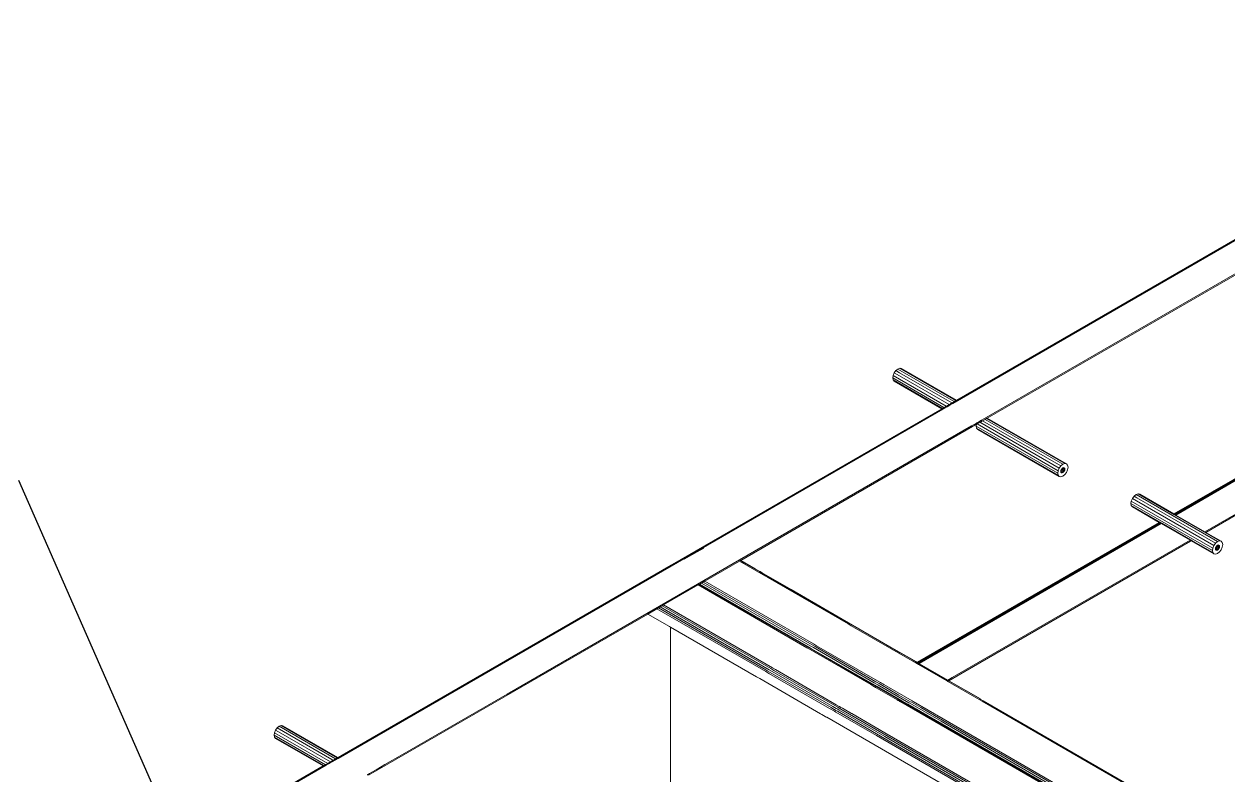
# Model space of a CAD drawing. Header units: millimetres. Extents: x 16 to 499, y 22 to 82.
# Drawn here: x 148.906 to 153.034, y 37.429 to 40.003 of the extents above; entities that cross this region are included whole.
import ezdxf

# ---------------------------------------------------------------- set-up
doc = ezdxf.new("R2010")
doc.units = ezdxf.units.MM
doc.layers.add('BARRAS_DE_ACERO', color=7, linetype='Continuous', lineweight=9)

msp = doc.modelspace()

# ---------------------------------------------------------------- linework, layer by layer
at = {"color": 2}
msp.add_line((148.8872, 38.4397), (150.0846, 35.7119), dxfattribs=at)
at = {"layer": 'BARRAS_DE_ACERO'}
for p, q in [((152.091, 38.7028), (153.3813, 39.4477)), ((153.2114, 39.2354), (152.205, 38.6544)), ((153.1664, 39.2053), (152.2086, 38.6523)), ((151.89, 38.8073), (151.8957, 38.8151)), ((151.8957, 38.8151), (151.9025, 38.8205)), ((151.8957, 38.8151), (151.9083, 38.8078)), ((151.9025, 38.8205), (151.9092, 38.8229)), ((152.0957, 38.7089), (151.9025, 38.8205)), ((152.0876, 38.7042), (151.9083, 38.8078)), ((151.9092, 38.8229), (152.1012, 38.7121)), ((151.915, 38.8218), (151.9092, 38.8229)), ((152.1031, 38.7132), (151.915, 38.8218)), ((151.8848, 38.7899), (151.8861, 38.7985)), ((151.8848, 38.7899), (151.8861, 38.7829)), ((152.0604, 38.6885), (151.8848, 38.7899)), ((151.89, 38.7785), (151.8861, 38.7829)), ((151.8861, 38.7829), (152.055, 38.6854)), ((152.0531, 38.6843), (151.89, 38.7785)), ((151.9075, 38.7972), (152.0781, 38.6987)), ((152.056, 38.6826), (151.1246, 38.1449)), ((151.2594, 38.2251), (152.0539, 38.6838)), ((152.0539, 38.6838), (152.0612, 38.6881)), ((152.0633, 38.6868), (152.056, 38.6826)), ((152.0612, 38.6881), (152.0688, 38.6925)), ((152.071, 38.6913), (152.0633, 38.6868)), ((152.0688, 38.6934), (152.0685, 38.6932)), ((152.0781, 38.6987), (152.0688, 38.6934)), ((152.0689, 38.6925), (152.0688, 38.6925)), ((152.0859, 38.7023), (152.0689, 38.6925)), ((152.071, 38.6913), (152.0807, 38.6968)), ((152.0781, 38.6987), (152.0826, 38.7013)), ((152.081, 38.697), (152.0807, 38.6968)), ((152.0881, 38.7011), (152.081, 38.697)), ((152.0876, 38.7042), (152.0826, 38.7013)), ((152.0889, 38.704), (152.0881, 38.7036)), ((152.0881, 38.7011), (152.0903, 38.7023)), ((152.1039, 38.7127), (152.0889, 38.704)), ((152.0903, 38.7023), (152.091, 38.7028)), ((152.1729, 38.6359), (152.1837, 38.6421)), ((152.1874, 38.64), (152.1835, 38.6378)), ((152.1837, 38.6421), (152.1892, 38.6453)), ((152.1874, 38.64), (152.1906, 38.6419)), ((152.1973, 38.6499), (152.1892, 38.6453)), ((152.1928, 38.6432), (152.1906, 38.6419)), ((152.1928, 38.6432), (152.1931, 38.6433)), ((152.205, 38.6544), (152.1973, 38.6499)), ((152.2066, 38.6512), (152.2012, 38.648)), ((152.2012, 38.648), (152.4681, 38.4939)), ((152.4806, 38.4952), (152.2086, 38.6523)), ((151.3635, 38.1644), (152.1585, 38.6234)), ((152.1568, 38.6266), (152.1622, 38.6297)), ((152.1718, 38.6353), (152.1622, 38.6297)), ((152.1658, 38.6276), (152.1722, 38.6313)), ((152.1712, 38.6246), (152.1722, 38.6313)), ((152.1712, 38.6246), (152.1712, 38.6245)), ((152.1712, 38.6245), (152.4505, 38.4633)), ((152.1712, 38.6245), (152.1725, 38.6175)), ((152.1718, 38.6353), (152.1729, 38.6359)), ((152.1722, 38.6313), (152.1735, 38.6321)), ((152.1725, 38.6175), (152.1764, 38.6131)), ((152.1725, 38.6175), (152.4518, 38.4563)), ((152.1735, 38.6321), (152.1739, 38.6323)), ((152.1835, 38.6378), (152.1739, 38.6323)), ((152.4518, 38.4719), (152.1739, 38.6323)), ((152.4556, 38.4519), (152.1764, 38.6131)), ((152.1835, 38.6378), (152.4556, 38.4807)), ((152.4518, 38.4719), (152.4556, 38.4807)), ((152.4614, 38.4885), (152.4556, 38.4807)), ((152.4681, 38.4939), (152.4614, 38.4885)), ((152.4616, 38.4729), (152.4631, 38.4764)), ((152.4631, 38.4764), (152.4655, 38.4795)), ((152.4731, 38.4706), (152.4631, 38.4764)), ((152.4681, 38.4817), (152.4655, 38.4795)), ((152.4655, 38.4795), (152.4747, 38.4742)), ((152.4681, 38.4939), (152.4749, 38.4963)), ((152.4708, 38.4826), (152.4747, 38.4804)), ((152.4708, 38.4826), (152.4731, 38.4822)), ((152.4731, 38.4822), (152.4747, 38.4804)), ((152.4747, 38.4742), (152.4731, 38.4706)), ((152.4747, 38.4804), (152.4752, 38.4776)), ((152.4752, 38.4776), (152.4747, 38.4742)), ((152.4749, 38.4963), (152.4806, 38.4952)), ((152.4806, 38.4952), (152.4845, 38.4908)), ((152.4845, 38.4751), (152.4806, 38.4663)), ((152.4845, 38.4908), (152.4858, 38.4837)), ((152.4858, 38.4837), (152.4845, 38.4751)), ((152.8485, 38.3237), (153.111, 38.4752)), ((152.852, 38.3216), (153.1165, 38.4743)), ((152.4518, 38.4719), (152.4505, 38.4633)), ((152.4505, 38.4633), (152.4518, 38.4563)), ((152.4518, 38.4563), (152.4556, 38.4519)), ((152.4614, 38.4507), (152.4556, 38.4519)), ((152.4611, 38.4694), (152.4616, 38.4729)), ((152.4616, 38.4666), (152.4611, 38.4694)), ((152.4681, 38.4653), (152.4611, 38.4694)), ((152.4681, 38.4531), (152.4614, 38.4507)), ((152.4708, 38.4675), (152.4616, 38.4729)), ((152.4681, 38.4653), (152.4654, 38.4644)), ((152.4708, 38.4675), (152.4681, 38.4653)), ((152.4681, 38.4531), (152.4749, 38.4586)), ((152.4731, 38.4706), (152.4708, 38.4675)), ((152.4749, 38.4586), (152.4806, 38.4663)), ((152.8501, 38.3227), (153.1108, 38.4732)), ((152.8539, 38.3205), (153.1184, 38.4732)), ((152.7259, 38.3922), (152.7317, 38.391)), ((152.7317, 38.391), (152.8485, 38.3237)), ((152.9546, 38.2624), (153.219, 38.4151)), ((152.9808, 38.1979), (152.7015, 38.3592)), ((152.7067, 38.3477), (152.7028, 38.3522)), ((152.8075, 38.2917), (152.7028, 38.3522)), ((152.7067, 38.3766), (152.7206, 38.3686)), ((152.7124, 38.3844), (152.7214, 38.3792)), ((152.7206, 38.3686), (152.986, 38.2154)), ((152.9917, 38.2231), (152.7214, 38.3792)), ((152.7985, 38.2947), (152.7067, 38.3477)), ((152.8485, 38.3237), (152.8501, 38.3227)), ((152.852, 38.3216), (152.8501, 38.3227)), ((152.852, 38.3216), (152.8539, 38.3205)), ((152.8556, 38.3196), (152.8539, 38.3205)), ((152.7985, 38.2947), (151.9688, 37.8158)), ((151.9726, 37.8139), (152.802, 38.2927)), ((151.9735, 37.8121), (152.8039, 38.2916)), ((151.9748, 37.8173), (152.8001, 38.2938)), ((152.0392, 37.8482), (152.8056, 38.2906)), ((152.7985, 38.2947), (152.8001, 38.2938)), ((152.8056, 38.2906), (152.9045, 38.2336)), ((152.8075, 38.2917), (152.9054, 38.2352)), ((152.9045, 38.2336), (152.0887, 37.7625)), ((152.9063, 38.2304), (152.1315, 37.7831)), ((152.9082, 38.2315), (152.9045, 38.2336)), ((152.9064, 38.2346), (152.9054, 38.2352)), ((152.9063, 38.2304), (152.9082, 38.2315)), ((152.9064, 38.2346), (152.91, 38.2325)), ((152.9082, 38.2315), (152.986, 38.1865)), ((152.9581, 38.2604), (152.9546, 38.2624)), ((153.011, 38.2298), (153.0052, 38.2309)), ((153.011, 38.2298), (153.0148, 38.2254)), ((151.2594, 38.2251), (151.1252, 38.1477)), ((151.2142, 38.1939), (151.2365, 38.2067)), ((152.9808, 38.1979), (152.9821, 38.2065)), ((152.986, 38.2154), (152.9821, 38.2065)), ((152.986, 38.1865), (152.9821, 38.1909)), ((152.9901, 38.2209), (152.986, 38.2154)), ((152.986, 38.1865), (152.9917, 38.1854)), ((152.9901, 38.2209), (152.9902, 38.2211)), ((152.9902, 38.2211), (152.9901, 38.2209)), ((152.9915, 38.2228), (152.9902, 38.2211)), ((152.9915, 38.2228), (152.9902, 38.2211)), ((152.9902, 38.2211), (152.9902, 38.2211)), ((152.9919, 38.2075), (152.9914, 38.2041)), ((152.9914, 38.2041), (152.9919, 38.2013)), ((152.9914, 38.2041), (152.9985, 38.2)), ((152.9917, 38.1854), (152.9985, 38.1877)), ((153.0012, 38.2022), (152.9919, 38.2075)), ((152.9935, 38.1995), (152.9919, 38.2013)), ((152.9958, 38.199), (152.9935, 38.1995)), ((152.9985, 38.2163), (153.0012, 38.2173)), ((153.0012, 38.2022), (152.9985, 38.2)), ((152.9985, 38.1877), (153.0052, 38.1932)), ((153.0012, 38.2173), (153.0035, 38.2168)), ((153.0035, 38.2053), (153.0012, 38.2022)), ((153.005, 38.2088), (153.0035, 38.2053)), ((153.005, 38.215), (153.0055, 38.2122)), ((153.0055, 38.2122), (153.005, 38.2088)), ((153.011, 38.2009), (153.0052, 38.1932)), ((153.0148, 38.2254), (153.0161, 38.2184)), ((149.9675, 37.4792), (151.1252, 38.1477)), ((151.1246, 38.1449), (149.9828, 37.4856)), ((151.3589, 38.1658), (151.2367, 38.0953)), ((151.2403, 38.0932), (151.3591, 38.1618)), ((151.3591, 38.1618), (151.7321, 37.9464)), ((151.3624, 38.1638), (151.3635, 38.1644)), ((151.4129, 38.1358), (151.3635, 38.1644)), ((151.4289, 38.1254), (151.3752, 38.1564)), ((151.4294, 38.1263), (151.4129, 38.1358)), ((151.7374, 37.9473), (151.4289, 38.1254)), ((151.4294, 38.1263), (151.4299, 38.126)), ((151.4299, 38.126), (151.4383, 38.1211)), ((151.4383, 38.1211), (151.4424, 38.1188)), ((151.5359, 38.0646), (151.4424, 38.1188)), ((151.2367, 38.0953), (151.0415, 37.9826)), ((151.221, 38.0821), (151.5941, 37.8667)), ((151.5954, 37.8675), (151.2224, 38.0829)), ((151.2285, 38.0865), (151.2228, 38.0832)), ((151.2228, 38.0832), (151.5958, 37.8678)), ((151.602, 37.8713), (151.2289, 38.0867)), ((151.6081, 37.8749), (151.2351, 38.0902)), ((151.6133, 37.8778), (151.2403, 38.0932)), ((151.5359, 38.0646), (151.747, 37.9428)), ((151.0451, 37.9805), (150.0872, 37.4275)), ((151.0415, 37.9826), (150.5625, 37.706)), ((151.0451, 37.9805), (151.0762, 37.9985)), ((151.0451, 37.9805), (151.119, 37.9379)), ((151.0762, 37.9985), (151.0814, 38.0015)), ((151.0762, 37.9985), (151.4493, 37.7831)), ((151.0814, 38.0015), (151.4494, 37.7889)), ((151.0875, 38.005), (151.4606, 37.7897)), ((151.0937, 38.0086), (151.0988, 38.0115)), ((151.4667, 37.7932), (151.0937, 38.0086)), ((151.4719, 37.7962), (151.0988, 38.0115)), ((151.119, 37.9379), (151.1225, 37.9358)), ((151.7426, 37.9404), (151.7321, 37.9464)), ((151.7461, 37.9423), (151.7374, 37.9473)), ((151.7426, 37.9404), (151.7427, 37.9403)), ((151.7427, 37.9403), (151.9511, 37.82)), ((151.7461, 37.9423), (151.7466, 37.942)), ((151.7466, 37.942), (151.7685, 37.9293)), ((151.7471, 37.9428), (151.747, 37.9428)), ((151.8982, 37.8556), (151.7471, 37.9428)), ((151.1225, 37.9358), (151.4181, 37.7651)), ((151.1225, 37.9358), (151.1225, 37.5945)), ((151.9104, 37.8474), (151.7685, 37.9293)), ((151.6046, 37.8607), (151.5941, 37.8667)), ((151.5954, 37.8675), (151.6059, 37.8615)), ((151.6063, 37.8617), (151.5958, 37.8678)), ((151.6012, 37.8587), (151.6013, 37.8587)), ((151.6013, 37.8587), (151.8097, 37.7383)), ((151.6125, 37.8653), (151.602, 37.8713)), ((151.6046, 37.8607), (151.6047, 37.8606)), ((151.6047, 37.8606), (151.8131, 37.7403)), ((151.6059, 37.8615), (151.606, 37.8614)), ((151.606, 37.8614), (151.8145, 37.7411)), ((151.6063, 37.8617), (151.6064, 37.8617)), ((151.6064, 37.8617), (151.8149, 37.7413)), ((151.6186, 37.8688), (151.6081, 37.8749)), ((151.6126, 37.8652), (151.6125, 37.8653)), ((151.6126, 37.8652), (151.821, 37.7449)), ((151.6237, 37.8718), (151.6133, 37.8778)), ((151.6186, 37.8688), (151.6187, 37.8688)), ((151.6187, 37.8688), (151.674, 37.8368)), ((151.6238, 37.8717), (151.6237, 37.8718)), ((151.6238, 37.8717), (151.8323, 37.7514)), ((151.674, 37.8368), (151.8271, 37.7484)), ((151.9545, 37.8219), (151.9104, 37.8474)), ((151.9618, 37.8138), (151.9511, 37.82)), ((151.9664, 37.8151), (151.9545, 37.8219)), ((151.9636, 37.8128), (151.9618, 37.8138)), ((151.967, 37.8147), (151.9664, 37.8151)), ((151.967, 37.8147), (151.9705, 37.8127)), ((151.968, 37.8153), (151.9677, 37.8155)), ((151.968, 37.8153), (151.9688, 37.8158)), ((151.9693, 37.8146), (151.968, 37.8153)), ((151.9697, 37.8144), (151.9693, 37.8146)), ((151.9697, 37.8144), (151.9706, 37.8149)), ((151.9697, 37.8144), (151.9715, 37.8133)), ((151.9706, 37.8149), (151.9748, 37.8173)), ((151.9716, 37.8133), (151.9715, 37.8133)), ((151.9716, 37.8133), (151.9726, 37.8139)), ((151.9719, 37.8131), (151.9716, 37.8133)), ((152.0392, 37.8482), (151.9751, 37.8112)), ((151.4598, 37.7771), (151.4493, 37.7831)), ((151.4544, 37.7861), (151.4494, 37.7889)), ((151.4649, 37.78), (151.4544, 37.7861)), ((151.4598, 37.7771), (151.4599, 37.777)), ((151.4599, 37.777), (151.6682, 37.6567)), ((151.4711, 37.7836), (151.4606, 37.7897)), ((151.4649, 37.78), (151.465, 37.78)), ((151.465, 37.78), (151.6734, 37.6596)), ((151.4772, 37.7872), (151.4667, 37.7932)), ((151.4711, 37.7836), (151.4712, 37.7836)), ((151.4712, 37.7836), (151.6796, 37.6632)), ((151.4823, 37.7901), (151.4719, 37.7962)), ((151.4772, 37.7872), (151.4773, 37.7871)), ((151.4773, 37.7871), (151.6857, 37.6667)), ((151.4824, 37.7901), (151.4823, 37.7901)), ((151.6909, 37.6697), (151.4824, 37.7901)), ((151.9636, 37.8128), (151.9677, 37.8105)), ((151.971, 37.8124), (151.9705, 37.8127)), ((151.971, 37.8124), (151.9725, 37.8115)), ((151.974, 37.8106), (151.9725, 37.8115)), ((151.9726, 37.8077), (151.9727, 37.8077)), ((151.9727, 37.8077), (152.0699, 37.7515)), ((151.975, 37.8112), (151.9735, 37.8121)), ((151.974, 37.8106), (151.9741, 37.8106)), ((151.9747, 37.8102), (151.9741, 37.8106)), ((151.9747, 37.8102), (151.9758, 37.8096)), ((151.9758, 37.8096), (152.0719, 37.7541)), ((151.9768, 37.8102), (152.0741, 37.754)), ((152.0905, 37.7594), (152.1315, 37.7831)), ((151.4286, 37.7591), (151.4181, 37.7651)), ((151.4287, 37.759), (151.4286, 37.7591)), ((151.4287, 37.759), (151.6371, 37.6387)), ((151.8097, 37.7383), (151.8204, 37.7322)), ((151.8131, 37.7403), (151.8243, 37.7339)), ((151.8252, 37.7349), (151.8145, 37.7411)), ((151.8149, 37.7413), (151.8256, 37.7351)), ((151.8204, 37.7322), (151.8222, 37.7311)), ((151.8318, 37.7387), (151.821, 37.7449)), ((151.8222, 37.7311), (151.8262, 37.7288)), ((151.8243, 37.7339), (151.8246, 37.7337)), ((151.8291, 37.731), (151.8246, 37.7337)), ((151.8252, 37.7349), (151.8265, 37.7341)), ((151.8256, 37.7351), (151.8272, 37.7342)), ((151.8279, 37.7333), (151.8265, 37.7341)), ((151.8271, 37.7484), (151.8379, 37.7422)), ((151.8272, 37.7342), (151.831, 37.7321)), ((151.8286, 37.7329), (151.8279, 37.7333)), ((151.8296, 37.7323), (151.8286, 37.7329)), ((151.8291, 37.731), (151.8291, 37.731)), ((151.8295, 37.7308), (151.8291, 37.731)), ((151.8295, 37.7308), (151.9045, 37.6875)), ((151.8309, 37.7316), (151.8296, 37.7323)), ((151.8309, 37.7316), (151.9136, 37.6838)), ((151.8314, 37.7319), (151.831, 37.7321)), ((151.9154, 37.6833), (151.8314, 37.7319)), ((151.8335, 37.7377), (151.8318, 37.7387)), ((151.8323, 37.7514), (151.843, 37.7452)), ((151.8375, 37.7354), (151.8335, 37.7377)), ((151.9397, 37.6764), (151.8391, 37.7345)), ((151.8464, 37.7432), (151.843, 37.7452)), ((151.8437, 37.7389), (151.9062, 37.7027)), ((151.8503, 37.741), (151.8488, 37.7418)), ((151.8503, 37.741), (151.8538, 37.739)), ((151.8538, 37.739), (151.951, 37.6829)), ((152.072, 37.7503), (152.0699, 37.7515)), ((152.0733, 37.7496), (152.072, 37.7503)), ((152.0733, 37.7496), (152.1811, 37.6873)), ((152.0736, 37.7531), (152.075, 37.7523)), ((152.0742, 37.754), (152.0741, 37.754)), ((152.0742, 37.754), (152.0887, 37.7625)), ((152.0742, 37.754), (152.0776, 37.752)), ((152.1844, 37.6892), (152.075, 37.7523)), ((150.323, 37.5677), (150.5625, 37.706)), ((151.8276, 37.728), (151.8262, 37.7288)), ((151.8262, 37.7288), (151.8262, 37.7288)), ((151.8276, 37.728), (151.8998, 37.6862)), ((151.9062, 37.7027), (151.9458, 37.6799)), ((152.1844, 37.6892), (152.1849, 37.6889)), ((152.1854, 37.6898), (152.1855, 37.6898)), ((151.6848, 37.6471), (151.6682, 37.6567)), ((151.6734, 37.6596), (151.6783, 37.6568)), ((151.6784, 37.6568), (151.6783, 37.6568)), ((151.6841, 37.6535), (151.6784, 37.6568)), ((151.6796, 37.6632), (151.6903, 37.6571)), ((151.6841, 37.6535), (151.6851, 37.6529)), ((151.6851, 37.6529), (151.6898, 37.6501)), ((151.6857, 37.6667), (151.6964, 37.6606)), ((151.6903, 37.6571), (151.6938, 37.6551)), ((151.7016, 37.6636), (151.6909, 37.6697)), ((151.6961, 37.6538), (151.6938, 37.6551)), ((151.6961, 37.6538), (151.701, 37.6509)), ((151.6987, 37.6593), (151.6964, 37.6606)), ((151.6987, 37.6593), (151.7021, 37.6573)), ((151.701, 37.6509), (151.7011, 37.6509)), ((151.858, 37.5602), (151.7011, 37.6509)), ((151.7024, 37.6631), (151.7016, 37.6636)), ((151.707, 37.6544), (151.7021, 37.6573)), ((151.7024, 37.6631), (151.7073, 37.6603)), ((151.707, 37.6544), (152.758, 37.0477)), ((151.7073, 37.6603), (151.7123, 37.6575)), ((151.7123, 37.6575), (151.7435, 37.6395)), ((151.9027, 37.6846), (151.9029, 37.6845)), ((151.9079, 37.6817), (151.9029, 37.6845)), ((151.9118, 37.6833), (151.9045, 37.6875)), ((151.9081, 37.6816), (151.9079, 37.6817)), ((151.9081, 37.6816), (151.9082, 37.6815)), ((151.9082, 37.6815), (151.9084, 37.6814)), ((151.9089, 37.6811), (151.9084, 37.6814)), ((151.9089, 37.6811), (151.9097, 37.6806)), ((151.9104, 37.6802), (151.9109, 37.6799)), ((151.9114, 37.6796), (151.9109, 37.6799)), ((151.9118, 37.6833), (151.9139, 37.6821)), ((151.9124, 37.679), (152.8811, 37.1198)), ((151.9158, 37.6825), (151.9136, 37.6838)), ((151.9169, 37.6803), (151.9139, 37.6821)), ((151.937, 37.6709), (151.9154, 37.6833)), ((151.9158, 37.6825), (151.9186, 37.6809)), ((152.0535, 37.6014), (151.9169, 37.6803)), ((151.9225, 37.6786), (151.9186, 37.6809)), ((151.9225, 37.6786), (152.0406, 37.6105)), ((151.937, 37.6709), (157.7671, 34.3048)), ((151.9431, 37.6744), (151.9397, 37.6764)), ((152.0503, 37.6126), (151.9431, 37.6744)), ((151.9492, 37.6779), (151.9458, 37.6799)), ((151.9811, 37.6595), (151.9492, 37.6779)), ((151.951, 37.6829), (151.9544, 37.6809)), ((151.9544, 37.6809), (152.0577, 37.6213)), ((152.0556, 37.6165), (151.9811, 37.6595)), ((152.1811, 37.6873), (152.1917, 37.6812)), ((153.0268, 37.2029), (152.195, 37.6831)), ((151.6421, 37.6358), (151.6371, 37.6387)), ((151.6536, 37.6291), (151.6421, 37.6358)), ((151.6567, 37.6274), (151.6536, 37.6291)), ((151.6585, 37.6264), (151.6567, 37.6274)), ((151.6586, 37.6263), (151.6585, 37.6264)), ((151.6586, 37.6263), (151.7592, 37.5682)), ((151.6859, 37.6465), (151.6848, 37.6471)), ((151.6859, 37.6465), (151.6889, 37.6448)), ((151.6896, 37.6444), (151.6889, 37.6448)), ((151.6896, 37.6444), (151.8296, 37.5636)), ((151.6948, 37.6473), (151.9139, 37.5208)), ((151.7435, 37.6395), (151.7444, 37.639)), ((152.0406, 37.6105), (152.8891, 37.1206)), ((152.8997, 37.1221), (152.0503, 37.6126)), ((157.7775, 34.3189), (152.0577, 37.6213)), ((149.7635, 37.5652), (149.7648, 37.5737)), ((149.7648, 37.5737), (149.7686, 37.5826)), ((149.7686, 37.5826), (149.7744, 37.5903)), ((149.7686, 37.5826), (149.7861, 37.5725)), ((149.7744, 37.5903), (149.7811, 37.5958)), ((149.9616, 37.4822), (149.7744, 37.5903)), ((149.7861, 37.5725), (149.9568, 37.4739)), ((149.7936, 37.597), (149.7879, 37.5981)), ((149.7879, 37.5981), (149.9798, 37.4873)), ((149.9817, 37.4884), (149.7936, 37.597)), ((150.2033, 37.4986), (150.323, 37.5677)), ((151.1225, 37.5945), (151.1225, 37.5824)), ((151.1225, 37.5823), (151.1225, 37.5824)), ((151.1225, 37.5823), (151.1225, 37.3416)), ((151.7592, 37.5682), (152.751, 36.9957)), ((152.8854, 37.1213), (152.0535, 37.6014)), ((149.7635, 37.5652), (149.7648, 37.5581)), ((149.7648, 37.5581), (149.9337, 37.4606)), ((149.7648, 37.5581), (149.7686, 37.5537)), ((149.9318, 37.4595), (149.7686, 37.5537)), ((152.751, 37.0316), (151.8296, 37.5636)), ((151.858, 37.5602), (151.9421, 37.5116)), ((149.9828, 37.4856), (149.9622, 37.4738)), ((149.9798, 37.4873), (149.9817, 37.4884)), ((150.2033, 37.4986), (150.1434, 37.4641)), ((151.9139, 37.5208), (152.7518, 37.0371)), ((152.7543, 37.0427), (151.9421, 37.5116)), ((147.8604, 36.2637), (149.9318, 37.4595)), ((147.8612, 36.2632), (149.9326, 37.4591)), ((149.942, 37.4621), (149.1391, 36.9985)), ((149.9318, 37.4595), (149.9337, 37.4606)), ((149.9326, 37.4591), (149.9384, 37.4624)), ((149.9337, 37.4606), (149.9391, 37.4638)), ((149.9399, 37.4633), (149.9384, 37.4624)), ((149.9472, 37.4684), (149.9395, 37.464)), ((149.9476, 37.4677), (149.9399, 37.4633)), ((149.942, 37.4621), (149.9496, 37.4665)), ((149.9565, 37.4729), (149.9476, 37.4677)), ((149.9496, 37.4665), (149.9501, 37.4668)), ((149.9596, 37.4723), (149.9501, 37.4668)), ((149.9575, 37.4735), (149.9614, 37.4757)), ((149.9596, 37.4723), (149.9622, 37.4738)), ((149.9675, 37.4792), (149.9614, 37.4757)), ((149.9639, 37.478), (149.9663, 37.4795)), ((150.0985, 37.4381), (150.1135, 37.4468)), ((150.1434, 37.4641), (150.1135, 37.4468)), ((150.0825, 37.4289), (150.0824, 37.4288)), ((150.0833, 37.4293), (150.0835, 37.4294)), ((150.0836, 37.4295), (150.0835, 37.4294)), ((150.0836, 37.4295), (150.0837, 37.4296)), ((150.0836, 37.4295), (150.0836, 37.4295)), ((150.0838, 37.4296), (150.0837, 37.4296)), ((150.0838, 37.4296), (150.084, 37.4297)), ((150.084, 37.4297), (150.0845, 37.43)), ((150.0985, 37.4381), (150.091, 37.4338))]:
    msp.add_line(p, q, dxfattribs=at)
for points in [[(152.1012, 38.7121), (152.1031, 38.7132), (154.1745, 39.909), (154.0113, 40.0032)], [(152.1039, 38.7127), (153.2465, 39.3724), (154.177, 39.9097)], [(151.9075, 38.7972), (151.89, 38.8073), (151.8861, 38.7985), (151.9814, 38.7434)], [(152.055, 38.6854), (152.0604, 38.6885), (152.0685, 38.6932), (151.9814, 38.7434)], [(149.9817, 37.4884), (152.0531, 38.6843), (152.055, 38.6854)], [(152.0859, 38.7023), (152.0878, 38.7035), (152.0881, 38.7036)], [(152.1012, 38.7121), (152.0957, 38.7089), (152.0876, 38.7042)], [(152.2012, 38.648), (152.1931, 38.6433), (152.4614, 38.4885)], [(152.4749, 38.4963), (152.2066, 38.6512), (152.2086, 38.6523)], [(152.1568, 38.6266), (152.1549, 38.6255), (151.3589, 38.1658)], [(152.1658, 38.6276), (152.1626, 38.6258), (152.1604, 38.6245), (152.1585, 38.6234)], [(152.4752, 38.4776), (152.4681, 38.4817), (152.4708, 38.4826)], [(153.12, 38.4722), (152.8556, 38.3196), (152.9546, 38.2624)], [(152.9985, 38.2286), (152.7192, 38.3898), (152.7259, 38.3922), (152.8482, 38.3216)], [(153.2225, 38.4131), (152.9581, 38.2604), (153.011, 38.2298)], [(152.7028, 38.3522), (152.7015, 38.3592), (152.7028, 38.3678)], [(152.7067, 38.3766), (152.7028, 38.3678), (152.9821, 38.2065)], [(152.7067, 38.3766), (152.7124, 38.3844), (152.7192, 38.3898)], [(152.8482, 38.3216), (153.0052, 38.2309), (152.9985, 38.2286)], [(152.8001, 38.2938), (152.802, 38.2927), (152.8039, 38.2916), (151.9734, 37.8122)], [(151.975, 37.8112), (152.8056, 38.2906), (152.8039, 38.2916)], [(152.91, 38.2325), (152.9821, 38.1909), (152.9808, 38.1979)], [(152.9985, 38.2286), (152.9917, 38.2231), (152.9915, 38.2228)], [(151.2142, 38.1939), (151.1695, 38.1681), (151.2142, 38.1938), (151.2365, 38.2067)], [(153.0035, 38.2053), (152.9935, 38.211), (152.9919, 38.2075)], [(152.9985, 38.2), (152.9958, 38.199), (152.9919, 38.2013)], [(153.005, 38.2088), (152.9958, 38.2141), (152.9935, 38.211)], [(153.0055, 38.2122), (152.9985, 38.2163), (152.9958, 38.2141)], [(153.0012, 38.2173), (153.005, 38.215), (153.0035, 38.2168)], [(153.011, 38.2009), (153.0148, 38.2098), (153.0161, 38.2184)], [(151.3752, 38.1564), (151.3624, 38.1638), (151.3591, 38.1618)], [(151.0988, 38.0115), (151.2176, 38.0801), (151.221, 38.0821), (151.2224, 38.0829), (151.2228, 38.0832)], [(151.2176, 38.0801), (151.5907, 37.8648), (151.6012, 37.8587)], [(151.2285, 38.0865), (151.2289, 38.0867), (151.2351, 38.0902), (151.2403, 38.0932)], [(151.0814, 38.0015), (151.0875, 38.005), (151.0937, 38.0086)], [(151.8982, 37.8556), (151.9662, 37.8163), (151.9677, 37.8155)], [(151.9735, 37.8121), (151.9734, 37.8122), (151.9721, 37.813), (151.9719, 37.8131)], [(151.9726, 37.8077), (151.9692, 37.8097), (151.9677, 37.8105)], [(151.975, 37.8112), (151.9751, 37.8112), (151.9768, 37.8102)], [(151.8391, 37.7345), (151.839, 37.7345), (151.8375, 37.7353), (151.8375, 37.7354)], [(151.8379, 37.7422), (151.8436, 37.7389), (151.8437, 37.7389)], [(151.8488, 37.7418), (151.8487, 37.7419), (151.8464, 37.7432)], [(152.0736, 37.7531), (152.0731, 37.7534), (152.0719, 37.7541)], [(152.0905, 37.7594), (152.0776, 37.752), (152.1854, 37.6898)], [(151.6898, 37.6501), (151.6899, 37.6501), (151.6948, 37.6473)], [(151.9027, 37.6846), (151.9025, 37.6847), (151.9018, 37.6851), (151.9009, 37.6856), (151.8998, 37.6862)], [(151.9104, 37.6802), (151.9099, 37.6805), (151.9097, 37.6806)], [(151.9114, 37.6796), (151.9117, 37.6794), (151.9121, 37.6792), (151.9122, 37.6791), (151.9124, 37.679)], [(152.1849, 37.6889), (152.187, 37.6877), (152.195, 37.6831)], [(152.1917, 37.6812), (153.0225, 37.2014), (157.8963, 34.3875)], [(152.7623, 37.0512), (151.8577, 37.5735), (151.7444, 37.639)], [(152.0556, 37.6165), (157.7732, 34.3154), (157.7695, 34.3105)], [(149.7648, 37.5737), (149.9472, 37.4684), (149.9476, 37.4686)], [(149.7879, 37.5981), (149.7811, 37.5958), (149.9744, 37.4842), (149.9798, 37.4873)], [(149.9395, 37.464), (149.9391, 37.4638), (149.7635, 37.5652)], [(149.9744, 37.4842), (149.9663, 37.4795), (149.9616, 37.4822)], [(149.9639, 37.478), (149.9568, 37.4739), (149.9476, 37.4686)], [(149.9575, 37.4735), (149.9574, 37.4734), (149.9565, 37.4729)], [(150.091, 37.4338), (150.0873, 37.4316), (150.0854, 37.4306), (150.0845, 37.43)]]:
    msp.add_lwpolyline(points, dxfattribs=at)
for points in [[(152.4654, 38.4644), (152.4616, 38.4666), (152.4631, 38.4649), (152.4654, 38.4644)], [(150.0832, 37.4293), (150.0833, 37.4293), (150.0832, 37.4293), (150.0825, 37.4289), (150.0832, 37.4293)]]:
    msp.add_lwpolyline(points, close=True, dxfattribs=at)

doc.saveas('drawing.dxf')
